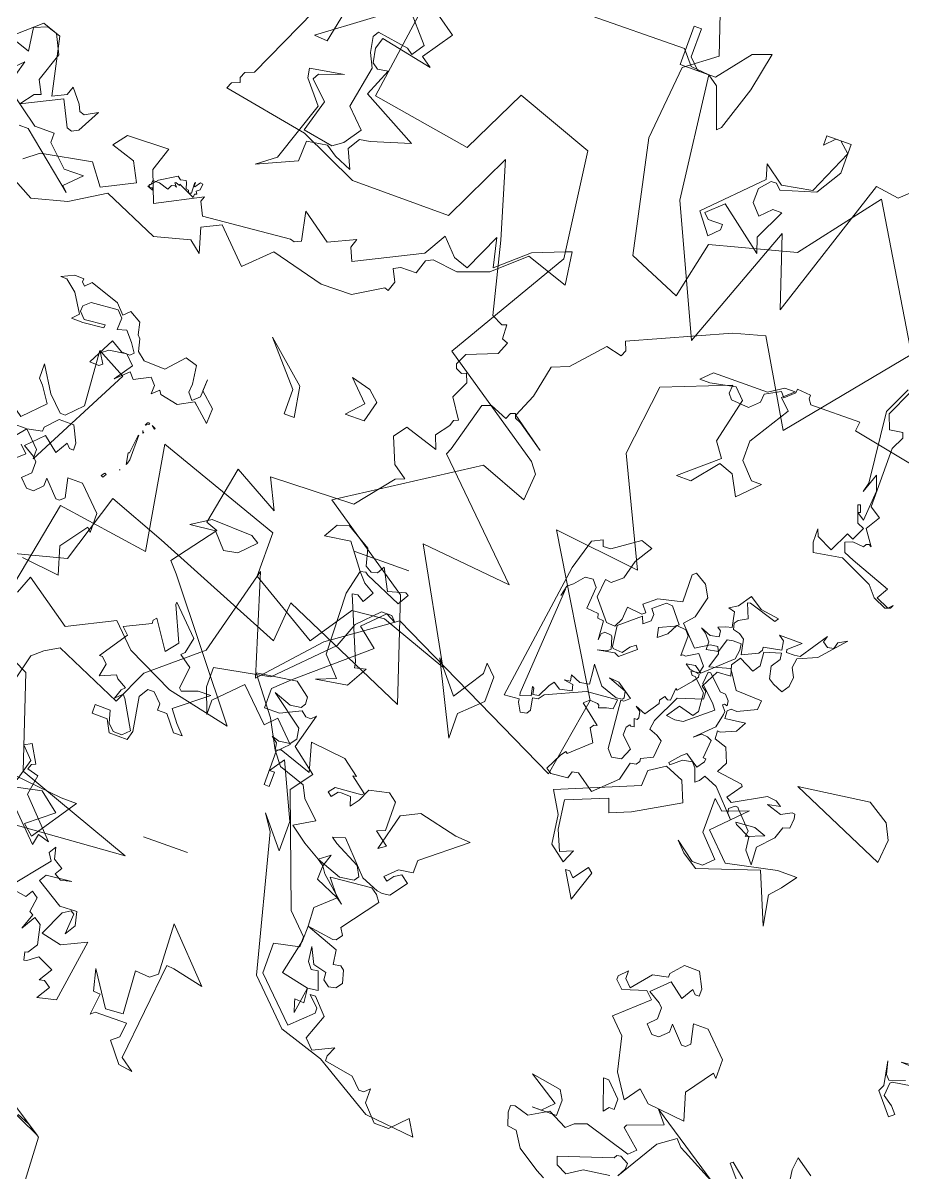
# Model space of a CAD drawing. Header units: metres. Extents: x -71 to 881, y -503 to 661.
# Drawn here: x 135.539 to 138.959, y 205.431 to 209.901 of the extents above; entities that cross this region are included whole.
import ezdxf

# ---------------------------------------------------------------- set-up
doc = ezdxf.new("R2010")
doc.units = ezdxf.units.M
doc.layers.add('ARBRE', color=100, linetype='Continuous', lineweight=13, true_color=0x00ff3f)

# ---------------------------------------------------------------- blocks, each defined once
blk = doc.blocks.new('WMF2', base_point=(0, 0.01))
at = {"color": 251, "lineweight": 0, "true_color": 0x636466}
for points in [[(124.97, -219.82), (134.84, -221.76), (134.73, -222.86), (140.59, -222.8), (140.98, -223.38), (140.96, -223.82), (142.59, -223.95), (142.62, -223.52), (143.7, -222.51), (144.2, -223.11), (145.93, -222.16), (146.02, -221.17), (147.09, -220.14), (149.19, -220.32), (149.69, -220.93), (149.6, -221.91), (157.24, -218.9), (158.3, -210.64), (152.62, -198.66), (162.76, -199.86), (152.65, -183.05), (154.26, -173.69), (175.85, -184.22), (183.13, -179.1), (188.97, -172.64), (192.5, -184.13), (195.26, -173.72), (200.97, -168.92), (202.85, -164.87), (210.8, -168.41), (212.43, -167.44), (213.62, -166.42), (215.13, -160.27)], [(190.12, -45.33), (178.29, -45.44), (176.89, -43.78), (174.7, -43.59), (173.01, -29.2), (166.39, -14.78), (160.89, -29.58), (158.19, -21.39), (152.68, -38.14), (149.95, -37.75), (143.85, -43.43)], [(52.22, -53.02), (31.88, -54.47), (45.91, -59.56), (49.4, -70.11), (59.14, -74.81)], [(58.34, -81.44), (49.36, -83.76), (46.84, -91.88), (40.14, -89.34), (24.4, -82.93), (24.01, -87.6), (8.81, -80.93), (12.69, -92.64), (23.58, -100.08), (8.83, -109.56), (3.27, -107.44), (3.01, -110.61), (3.9, -111.79), (16.57, -120.44), (8.22, -134.47), (9.81, -146.85), (18.98, -150.2), (22.71, -142.59), (34.39, -144.58), (32.65, -156.43), (43.16, -148.65), (41.63, -148.52), (39.67, -158.01)], [(162.25, -221.47), (162.55, -220.76), (164.41, -221.19), (167.6, -217.66), (169.53, -216.89), (170.28, -213.15), (171.44, -210.43), (167.5, -207.63), (170.63, -209.8), (171.33, -210.11), (171.53, -210.62), (172.06, -210.42), (172.36, -209.7), (174.37, -210.56), (175.39, -210.16), (176.98, -204.42), (177.29, -203.7), (165.65, -192.21), (176.34, -193.26), (169.52, -180.97), (177.55, -183.87), (181.35, -183.49), (184.59, -178.67), (192.69, -183.49), (192.69, -188.7), (207.51, -193.95), (205.44, -181.84), (216.23, -183.49), (218.11, -173.58)], [(177.9, -56.66), (174.32, -45.95), (177.81, -43.34), (178.67, -34.61), (175.87, -21.54), (169.72, -18.91), (168.26, -25.61), (158.55, -28.14), (151.66, -37.02), (141.23, -19.49)], [(53.36, -78.3), (52.54, -80.39), (46.99, -76.49), (41.75, -79.1), (39.13, -76.49), (33.51, -73.76), (26.05, -72.12), (37.25, -86.3), (38.33, -87.51), (34.61, -92.45), (35.99, -92.94), (34.69, -99.75), (29.28, -96.73), (30.97, -100.19), (21.09, -100.49), (17.67, -104.7), (16.66, -105.12), (18.28, -106.23), (19.48, -109.18), (18.41, -110.67), (14.49, -109.41), (15.1, -110.95), (13.93, -112.47), (13.73, -113.15), (13.23, -113.37), (14.72, -115.61), (13.76, -117.64), (14.16, -118.66), (14.68, -118.45), (15.39, -118.76), (15.6, -119.27), (14.94, -120.61), (11.56, -121.96), (10.97, -123.39), (11.67, -123.68), (11.74, -125.32), (12.27, -125.11), (13.58, -125.77), (15.6, -134.05), (18.21, -142.77), (22.11, -134.68), (33.61, -134.71), (40.51, -137.9), (50.45, -139.73), (50.16, -140.44), (49.24, -140.81), (49.44, -141.32), (49.15, -142.04), (48.13, -142.44), (43.19, -153.31)], [(119.42, -221.88), (119.84, -230.55), (121.43, -231.58), (122.86, -232.19)], [(131.8, -232.03), (142.53, -219.05), (147.98, -228.38), (151.61, -227.39), (162.65, -222.48), (162.25, -221.47), (162.25, -221.47)], [(169.87, -28.84), (169.25, -28.23), (167.56, -28.23), (167.56, -27.6), (168.66, -26.5), (170.48, -28.84), (164.64, -34.67), (165.12, -36.39), (162.8, -34.67), (159.28, -35.28), (156.97, -40.52), (158.19, -41.62), (158.8, -41.62), (159.88, -40.52), (159.88, -41.62), (156.97, -41.62), (156.97, -38.21), (158.8, -35.28), (162.8, -34.07), (163.41, -34.67), (164.03, -34.67), (165.12, -33.45), (165.12, -31.75), (164.03, -30.53), (162.8, -31.75), (161.71, -31.75), (163.41, -28.23), (162.8, -26.5), (168.04, -30.53), (169.87, -28.84), (169.87, -28.84)], [(174.7, -43.59), (178.13, -43.59), (178.13, -48.16), (177.26, -48.16), (177.26, -44.83), (176.02, -43.59), (173.91, -43.59), (170.9, -47.37), (168.8, -48.16), (169.68, -43.59), (171.36, -38.49), (171.81, -38.05), (173.47, -42.7), (174.7, -43.59), (174.7, -43.59)], [(40.86, -56.38), (43.16, -58.19), (49.01, -56.98), (47.19, -57.59), (47.19, -59.3), (49.01, -61.74), (53.04, -58.82), (53.65, -58.19), (53.04, -60.53), (50.1, -63.43), (48.41, -62.83), (46.7, -58.82), (40.86, -58.19), (39.03, -58.19), (42.55, -52.98), (43.78, -54.06), (40.86, -56.38), (40.86, -56.38)], [(114.51, -132.19), (129.81, -142.39), (128.59, -140.94), (132.57, -139.47), (132.73, -139.13), (130.53, -137.19), (131.32, -136.44), (136.79, -138.11), (138.2, -137.61), (139, -136.87), (141.22, -138.01), (143.41, -136.76), (145.13, -137.25), (145.63, -137.09), (145.6, -136.33), (145.13, -134.84), (144.07, -134.71), (142.97, -132.98), (140.36, -131.23), (139.36, -130.72)], [(132.44, -133.48), (135.45, -133.06), (137.16, -131.97), (138.4, -132.6), (138.75, -133.52), (132.62, -135.52), (132.46, -135.87), (131.99, -135.96), (131.01, -135.45), (131.05, -134.73), (131.55, -133.76), (128.65, -138.59), (126.7, -139.98), (125.97, -139.17), (125.32, -138.84), (119.23, -135.58)], [(118.79, -137.79), (120.16, -139.39), (119.88, -139.63), (118.23, -138.25)], [(113.14, -139.82), (113.34, -141.07), (113.17, -142.56), (111.11, -141.15)], [(102.77, -154.68), (106.07, -154.17), (106.29, -153.98), (106.42, -152.45), (105.24, -151.63), (104.58, -150.84), (105.14, -150.36), (107.17, -152.77), (106.84, -153.51), (107.36, -156.24), (106.96, -154.77), (106.52, -154.26), (104.73, -154.84)], [(104.84, -156.57), (105.88, -156.64), (102.86, -156.92)], [(18.5, -90.74), (17.84, -93.61), (20.02, -96.45), (22.98, -96.02), (22.05, -97.63), (20.72, -98), (17.93, -96.37), (17.41, -94.37), (16.65, -93.94), (15.97, -94.11), (15.49, -94.96), (14.21, -92.52), (12.21, -93.06), (11.86, -92.86), (12.6, -91.6), (16.89, -93.51), (17.23, -93.72), (17.84, -93.61), (16.91, -92.52), (15.64, -91.79), (16.37, -90.52), (17.22, -91.02), (17.83, -90.91), (14.87, -83.79), (14.78, -83.17), (13.49, -83.45), (14.87, -81.07), (17.86, -80.56), (18.47, -80.47), (16.28, -81.33), (18.28, -83.52), (18.5, -90.74), (18.5, -90.74)], [(61.31, -90.12), (57.78, -93.28), (58.61, -94.11)], [(60.48, -93.73), (58.61, -95.97), (56.85, -96.33), (56.85, -96.8), (55.55, -98.2), (53.79, -98.2), (52.87, -96.33), (52.87, -95.5), (53.33, -95.5), (53.79, -95.97), (54.63, -94.58), (56.39, -95.97), (58.23, -94.11), (56.85, -93.28), (56.39, -92.81), (56.39, -91.51), (57.31, -90.59), (56.39, -89.66), (55.55, -89.66), (54.63, -90.59), (54.63, -91.51), (52.87, -89.66), (52.41, -89.66), (51.93, -90.12), (52.41, -92.34), (50.63, -92.34), (47.94, -89.66), (47.94, -87.42), (48.41, -87.89), (50.63, -84.84), (49.71, -81.67), (54.16, -82.15)], [(30.71, -93.26), (29.79, -92.67), (31.51, -90.88), (33.12, -90.61), (34.74, -92.37), (37.69, -92.07), (35.5, -93.43), (30.71, -93.26), (30.71, -93.26)], [(58.61, -95.97), (60.32, -95.97), (63.86, -99.98), (59.71, -97.06), (57.39, -99.38), (58.61, -101.21), (59.21, -101.81), (59.21, -103.52), (57.39, -100.59), (55.69, -98.89), (55.08, -98.89), (53.39, -100.59), (53.87, -107.05), (50.45, -105.22), (56.79, -93.05), (56.79, -94.14), (58.61, -95.97), (58.61, -95.97)], [(48.48, -94.16), (48.71, -93.73), (48.96, -93.86), (48.64, -94.24), (48.48, -94.16), (48.48, -94.16)], [(12.72, -95.5), (19.16, -95.5), (12.72, -95.5), (12.72, -95.5)], [(47.28, -95.16), (47.15, -95.21), (47.28, -95.16), (47.28, -95.16)], [(46.51, -96.62), (46.65, -96.16), (46.74, -95.97), (46.95, -97.29), (46.8, -97.34), (46.58, -99.41), (46.49, -99.57), (46.51, -96.62), (46.51, -96.62)], [(45.08, -100.81), (45.46, -101.12), (45.03, -100.9), (45.08, -100.81), (45.08, -100.81)], [(45.94, -101.27), (45.76, -101.16), (46.23, -100.87), (46.06, -101.21), (45.94, -101.27), (45.94, -101.27)], [(46.06, -100), (46.17, -99.95), (46.26, -100.23), (46.22, -100.08), (46.06, -100), (46.06, -100)], [(41.84, -105.25), (43.62, -104.29), (45.73, -104.74), (46.01, -105.12), (46.77, -104.41), (46.73, -105.44), (47.43, -106.2), (49.22, -105.25), (49.85, -105.94), (51.28, -104.6), (49.82, -106.67), (50.87, -107.74), (52.95, -107.44), (53.69, -106.82), (53.01, -105.71), (53.39, -105.43), (54.48, -105.47), (52.9, -108.54), (51.53, -107.75), (50.51, -107.72), (50.13, -108.07), (50.82, -109.11), (51.79, -110.25), (52.85, -109.93), (52.79, -111.31), (53.49, -112.07), (56.63, -111.82), (57.39, -111.12), (57.42, -110.48), (56.72, -109.72), (54.29, -109.98), (54.31, -109.62), (56.73, -109.36), (58.12, -109.4), (57.43, -110.12), (58.73, -112.28), (60.09, -113.37), (60.82, -113.4), (59.39, -114.07), (58.29, -114.03), (58.31, -113.66), (57.96, -113.28), (57.27, -113.98), (53.82, -112.76), (52.77, -111.68), (52.09, -112.38), (50.71, -111.59), (50.41, -110.19), (50.06, -109.81), (49.75, -108.42), (48.76, -107.65), (46.27, -107.55), (44.45, -109.59), (43.06, -109.17), (42.78, -107.03), (42.83, -106.03), (42.2, -105.27), (41.44, -105.97), (41.35, -108.07), (41.41, -106.7), (39.72, -105.17), (39.79, -103.4), (41.84, -105.25), (41.84, -105.25)], [(41.84, -105.25), (41.63, -105.03), (41.84, -105.25), (41.84, -105.25)], [(31.94, -110.31), (36.07, -115.05), (31.32, -110.9), (30.71, -107.38), (31.94, -107.38), (31.94, -110.31), (31.94, -110.31)], [(23.77, -111.52), (26.08, -113.84), (23.77, -113.24), (22.56, -112.13), (23.16, -109.69), (25.47, -109.69), (23.77, -111.52), (23.77, -111.52)], [(194.63, -115.87), (201.7, -119.08), (199.51, -119.1), (194.63, -115.87), (194.63, -115.87)], [(74.85, -137.35), (72.31, -139.57), (70.12, -138.82), (68.65, -132.15), (67.1, -132.91), (66.75, -133.95), (65.48, -132.37), (65.1, -131.6), (64.53, -131.41), (63.1, -132.21), (64.5, -129.59), (65.26, -129.22), (65.84, -129.4), (67.29, -132.34), (71.77, -130.12), (70.62, -131.65), (69.87, -131.93), (70.65, -133.46), (69.51, -136.82), (70.57, -138.98), (71.73, -139.36), (73.23, -138.72), (72.87, -136.03), (77.25, -137.51)], [(69.33, -124.41), (67.74, -125.68), (61.86, -126.76), (60.09, -124.38), (56.38, -126.21), (57.56, -128.41), (60.34, -129.35), (59.17, -130.88), (54.25, -131.01), (55.18, -128.25), (53.81, -124.69), (48.67, -127.32), (48.87, -126.75), (48.11, -125.21), (37.91, -126.12), (37.44, -125.97), (36.67, -126.35), (37.35, -129.67), (33.92, -127.23), (30.88, -128.65), (31.23, -127.59), (30.59, -126.09), (23.17, -129.77), (21.67, -132.34), (19.86, -130.44), (18.12, -129.86), (16.15, -134.19), (15.36, -130.85), (11.87, -133.9), (8.32, -135.28), (7.59, -135.54), (7.07, -131.77), (12.02, -133.45), (15.55, -130.27), (19.06, -129.03), (22.02, -129.38), (22.79, -129), (23.33, -127.38), (25.15, -127.33), (25.92, -126.95), (25.23, -125.56), (25.63, -124.43), (26.08, -124.57), (29.34, -122.59), (32.94, -122.53), (39.22, -124.13), (42.07, -121.37), (45.72, -125.04), (47.88, -123.97), (47.05, -121.13), (48.46, -122.25), (52.55, -121.18), (59.04, -124.03), (62.95, -121.62), (67.02, -120.56), (70.08, -122.22)], [(74.56, -133.08), (72.85, -134.78), (73.33, -133.08)], [(73.33, -131.26), (69.33, -128.34), (67, -128.34), (67, -127.23), (64.57, -124.92), (62.26, -124.92), (64.09, -123.1), (63.48, -122.5), (69.93, -127.84), (71.03, -127.84)], [(54.16, -127.33), (52.25, -128.51), (51.85, -128.21), (51.22, -128.34), (51.11, -128.15), (50.9, -127.48), (50.6, -127.43), (50.52, -127.17), (50.44, -127.11), (50.17, -127.21), (50.23, -128.35), (50.16, -128.51), (50.16, -128.08), (50.07, -128.03), (49.62, -128.66), (49.33, -128.62), (49.38, -127.89), (49.74, -127.62), (49.57, -127.32), (49.82, -127.23), (49.84, -126.81), (51.76, -127.71), (51.74, -127.58), (52.22, -127.74), (52.33, -127.68), (51.98, -127.29), (52.17, -127.38), (52.57, -127.26), (52.83, -126.75), (53.96, -127.11), (54.74, -127.1), (54.8, -126.57), (54.93, -126.53), (54.96, -126.46), (54.93, -126.32), (54.74, -126.22), (54.51, -126.31), (54.41, -126.05), (55.06, -126.28), (54.16, -127.33), (54.16, -127.33)], [(190.5, -128.76), (189.64, -129.45), (189.46, -131.17), (193.19, -131.13), (193.65, -130.73), (193.32, -133.22), (194.17, -133.3), (194.78, -135.8), (192.24, -131.89), (190.15, -132.02), (190.49, -137.07), (188.78, -136.9), (187.93, -137.58), (188.18, -143.5), (182.86, -137.92), (186.5, -138.74), (187.36, -138.82), (188.57, -127.35), (187.03, -126.24), (188.66, -126.48), (190.5, -128.76), (190.5, -128.76)], [(167.53, -134.78), (172.77, -136.49), (177.52, -141.23), (181.55, -156.93), (182.76, -158.76), (179.84, -155.24), (179.84, -158.76), (182.76, -165.09), (183.97, -163.4), (183.36, -163.4), (183.36, -161.69), (183.97, -161.69), (183.97, -165.71), (182.76, -166.93), (185.07, -169.24), (186.28, -168.03), (189.83, -171.55), (192.73, -168.64), (192.73, -166.93), (193.83, -169.85), (193.83, -172.16), (187.38, -173.37), (181.55, -179.23), (180.45, -182.15), (178.13, -184.47), (176.91, -184.47), (176.31, -183.86), (177.52, -184.47), (179.84, -182.15), (177.52, -180.32), (185.07, -173.85), (186.89, -172.16), (186.89, -169.85), (185.07, -169.85), (182.76, -170.95), (182.15, -170.45), (181.55, -170.45), (181.05, -170.95), (182.15, -166.93), (179.21, -164.61), (181.05, -162.17), (176.31, -149.38), (174, -147.07), (174, -145.86), (176.91, -145.25), (176.91, -141.71), (172.29, -137.1), (169.85, -139.41), (169.85, -140.01), (171.07, -141.23), (170.45, -141.23), (168.76, -139.41), (169.85, -136.49), (168.76, -135.38), (166.44, -136.49), (166.93, -135.38), (166.93, -134.78), (163.52, -134.17), (162.29, -132.95), (161.69, -132.95), (161.08, -133.55), (161.08, -131.86), (159.38, -130.03), (157.67, -130.03), (155.85, -131.86), (154.74, -130.03), (160.6, -130.65), (167.53, -134.78), (167.53, -134.78)], [(198.96, -132.02), (199.76, -132.54), (200.36, -132.4), (199.38, -133.95), (201.26, -134.85), (202.39, -133.98), (202.72, -133.9), (202.93, -134.84), (202.59, -134.91), (201.88, -136.06), (202.37, -138.31), (203.19, -138.84), (204.17, -137.22), (203.51, -139.04), (203.93, -139.29), (203.69, -141.03), (204.43, -141.55), (204.96, -140.74), (206.69, -141.04)], [(207.29, -140.91), (203.63, -145.45), (204.17, -146.3), (203.66, -147.12), (203.34, -145.79), (202.2, -145.06), (202.72, -144.26), (201.92, -143.8), (200.66, -144.08), (203.6, -143.77), (204.12, -142.96), (200.96, -141), (198.96, -141.1), (198.59, -139.51), (199.36, -138.28), (199.2, -140.69), (199.61, -140.96), (200.47, -140.41), (201.83, -137.47), (199.42, -136.95), (196.65, -138.27), (197.74, -130.97), (199.93, -130.47), (198.96, -132.02), (198.96, -132.02)], [(28.56, -153.92), (30.94, -150.53), (29.67, -149.64), (35.82, -150.93), (36.23, -149.61), (35.92, -147.95), (35.22, -147.45), (34.02, -147.66), (35.31, -144.47), (28.78, -140.9), (33.22, -139.51), (34.42, -139.31), (35.29, -137.92), (34.3, -135.76), (36.32, -136.63), (37.59, -137.52), (39.98, -137.11), (40.07, -134.73), (44.54, -132.73), (42.46, -134.33), (40.08, -141.29), (42.26, -143.89), (42.45, -144.97), (38.49, -145.64), (41.28, -144.68), (41.66, -143.99), (39.59, -141.99), (40.67, -138.22), (37.1, -137.61), (35.99, -138.41), (34.61, -140.39), (36.71, -142.49), (35.82, -147.35), (36.59, -148.94), (36.91, -150.74), (36.53, -151.43), (32.84, -150.83), (32.14, -150.33), (31.15, -151.75), (34.23, -155.28)], [(30.66, -155.41), (28.56, -153.92), (28.56, -153.92)], [(140.36, -139.63), (140.36, -137.8), (143.28, -137.8), (142.18, -137.8), (140.97, -139.01), (144.49, -141.33), (140.97, -140.72), (140.36, -139.63), (140.36, -139.63)], [(172.09, -138.69), (172.45, -139.76), (172.53, -140.18), (171.42, -140.08), (171.62, -141.79), (170.39, -141.96), (171.14, -144.02), (171.94, -143.9), (172.54, -144.66), (172.74, -146.37), (171.85, -144.55), (170.26, -144.14), (170.19, -143.29), (169.43, -142.72), (168.61, -142.9), (168.09, -143.61), (168.48, -145.07), (168.92, -145.41), (169.79, -145.28), (170.04, -146.94), (173.91, -148.36), (170.8, -147.91), (170.41, -148.01), (169.9, -148.71), (170.41, -149.48), (167.33, -153.6), (167.88, -154.33), (168.63, -154.89), (173.09, -154.46), (173.45, -154.42), (171.93, -152.49), (171.21, -151.97), (174.13, -154.55), (174.64, -155.32), (175.4, -155.88), (172.47, -154.78), (170.8, -155.02), (170.42, -155.53), (171.04, -156.68), (174.04, -158.22), (174.74, -158.74), (173.33, -159.18), (169.98, -155.59), (167.94, -154.77), (167.31, -154.68), (166.44, -154.8), (165.01, -156.7), (165.95, -157.41), (166.73, -156.9), (167.3, -156.16), (167.79, -156.52), (166.47, -157.79), (164.8, -158.03), (164.79, -159.51), (159.94, -163.43), (161.71, -163.57), (166.28, -164.6), (168.39, -163.57), (169.49, -159.28), (168.67, -159.85), (170.32, -161.09), (169.36, -161.46), (169.4, -164.84), (170.39, -165.59), (172.66, -165.09), (173.31, -163.69), (174.06, -162.7), (174.38, -163.72), (175.5, -163.78), (175.85, -163.73), (176.42, -162.98), (176.92, -163.36), (176.35, -164.1), (173.23, -164.33), (173.04, -164.58), (174.93, -166.01), (174.5, -166.07), (176.45, -167.55), (180.59, -167.98), (179.68, -164.7), (183.52, -166.03), (184.12, -165.76), (184.28, -166.58), (184.98, -167.12), (184.09, -166.85), (182.78, -167.03), (182.25, -167.74), (182.48, -169.01), (186.32, -171.88), (184.25, -171.11), (183.02, -171.28), (182.66, -171.8), (182.73, -172.63), (184.43, -173.9), (189.08, -173.24), (185.87, -169.02), (184.12, -165.76), (182.95, -164.22), (179.83, -163.17), (179.13, -161.78), (177.11, -159.84), (179.39, -158.51), (177.45, -157.05), (175.4, -155.88), (174.19, -156.77), (174.64, -155.32), (174.73, -153.72), (171.93, -152.49), (174.04, -150.58), (173.91, -148.36), (173.97, -146.62), (174.86, -142.5), (171.62, -141.79), (172.09, -138.69), (172.09, -138.69)], [(134.49, -141.88), (134.49, -140.66), (135.1, -140.66), (135.58, -140.05), (136.81, -143.6), (136.19, -143.6), (134.49, -141.88), (134.49, -141.88)], [(132.52, -143.85), (133.8, -142.07), (135.57, -144.77), (136.49, -148.75), (138.25, -150.51), (134.73, -153.67), (135.57, -154.51), (138.25, -153.67), (139.17, -154.51), (139.17, -154.97), (138.25, -155.89), (138.25, -154.97), (137.42, -154.14), (135.57, -156.36), (133.8, -156.73), (133.8, -157.19), (132.52, -158.58), (130.73, -158.58), (129.81, -156.73), (129.81, -155.89), (130.27, -155.89), (130.73, -156.36), (131.57, -154.97), (133.35, -156.36), (135.2, -154.51), (133.8, -153.67), (133.35, -153.21), (133.35, -151.92), (134.27, -150.97), (133.35, -150.05), (132.52, -150.05), (131.57, -150.97), (131.57, -151.92), (129.81, -150.05), (129.35, -150.05), (128.88, -150.51), (129.35, -152.75), (127.59, -152.75), (124.91, -150.05), (124.91, -147.83), (125.36, -148.29), (127.59, -145.23), (126.66, -142.07), (131.11, -142.53), (132.52, -143.85), (132.52, -143.85)], [(208.96, -155.15), (209.4, -154.92), (209.63, -154.33), (208.3, -153.97), (208.67, -151.63), (204.64, -147.41), (205.96, -147.79), (206.24, -146.5), (211.37, -151.69), (210.33, -152.81), (209.63, -155.34), (210.96, -156.71), (210.11, -157.18), (208.96, -155.15), (208.96, -155.15)], [(189.52, -151.57), (194.75, -151.57), (189.52, -151.57), (189.52, -151.57)], [(147.09, -161.3), (148.81, -164.22), (148.31, -164.22), (147.7, -163.6), (146.47, -165.31), (145.88, -164.82), (147.09, -161.3), (147.09, -161.3)], [(203.13, -162.67), (204.93, -162.67), (204.93, -163.71), (203.13, -163.71), (202.75, -162.29), (202.01, -161.54), (200.96, -161.54), (200.21, -162.29), (202.01, -165.5), (202.37, -165.88), (203.13, -165.12), (202.75, -166.25), (202.37, -166.64), (203.5, -167.31), (203.82, -167.68), (205.6, -166.93), (205.31, -168.42), (205.98, -169.09), (206.34, -169.09), (204.18, -172.31), (204.93, -173.05), (202.01, -174.48), (202.01, -174.86), (201.7, -175.24), (199.54, -172.01), (198.43, -173.43), (200.21, -177.4), (200.21, -177.69), (197, -174.48), (197.38, -172.69), (197.76, -172.31), (196.33, -171.27), (196.63, -168.73), (196.33, -168.42), (194.53, -169.09), (193.04, -169.09), (196.63, -166.25), (195.57, -164.83), (194.53, -163.71), (195.57, -163.71), (197, -165.5), (198.12, -165.5), (198.12, -166.25), (199.17, -167.31), (199.92, -167.31), (200.59, -166.25), (199.92, -162.29), (200.21, -161.25), (202.37, -161.25), (203.13, -162.67), (203.13, -162.67)], [(135.09, -169.28), (136.91, -170.51), (138.01, -171.61), (135.68, -169.9), (134.47, -169.9), (133.38, -170.99), (135.68, -173.42), (135.68, -177.45), (134.47, -176.35), (131.54, -177.45), (135.09, -173.91), (132.16, -170.99), (126.32, -172.2), (124, -172.2), (125.23, -170.51), (126.32, -169.28), (125.71, -165.75), (128.13, -171.61), (135.09, -169.28), (135.09, -169.28)], [(138.94, -175.74), (144.01, -172.85), (146.39, -171.88), (146.93, -173.42), (151.56, -171.55), (151.13, -168.2), (150.13, -165.91), (148.68, -166.49), (149.35, -164.92), (151.24, -166.38), (151.67, -169.75), (153.13, -172.22), (143.98, -176.02), (143.88, -177.83), (142.05, -179.02), (139.92, -178.12), (138.94, -175.74), (138.94, -175.74)], [(129.33, -171.8), (130.44, -173.14), (130.63, -174.64), (132.41, -175.52), (132.57, -175.72), (130.37, -175.88), (129, -175.39), (131.03, -174.57), (130.92, -175.27), (132.78, -177.2), (132.94, -177.4), (133.27, -177.39), (133.89, -176.89), (133.76, -176.39), (133.25, -175.78), (136.03, -178.75), (137.63, -179.42), (138.03, -178.75), (138.43, -178.41), (139, -179.91), (139.48, -180.48), (140.6, -180.25), (141.77, -179.29), (141.95, -179.48), (140.94, -180.66), (140.37, -181.13), (138.81, -180.09), (138.2, -180.94), (138.17, -181.3), (138.5, -181.3), (138.3, -183.46), (138.84, -183.71), (139.55, -183.74), (140.34, -183.1), (138.33, -185.08), (138.01, -186.66), (137.96, -187.04), (138.47, -187.64), (138.27, -187.81), (137.93, -187.74), (138.03, -188.28), (138.55, -188.89), (139.2, -188.95), (140.91, -190.59), (141.25, -190.57), (141.38, -189.16), (139.54, -187.38), (139.07, -186.81), (142.01, -184.38), (142.93, -184.24), (144.01, -184.38), (142.96, -185.86), (141.2, -185.39), (140.77, -186.02), (140.94, -188.21), (142.43, -189.6), (142.8, -189.62), (143.13, -190.05), (142.18, -190.14), (141.95, -191.03), (142.93, -192.19), (144.24, -191.39), (144.58, -191.45), (144.78, -191.29), (144.74, -193.64), (145.22, -194.21), (146.33, -194.31), (146.97, -193.1), (147.96, -192.3), (148.2, -193.41), (146.53, -194.15), (146.12, -194.49), (147.57, -196.24), (148.3, -196.27), (149.64, -195.16), (149.18, -194.59), (149.23, -193.84), (150.01, -193.2), (150.32, -193.98), (152.67, -192.02), (152.33, -189.62), (152.2, -189.45), (151.09, -189.35), (150.48, -190.21), (149.91, -190.68), (149.57, -190.27), (151.32, -188.81), (151.86, -189.06), (153.85, -188.7), (152.77, -188.98), (152.4, -189.29), (152.8, -190.62), (152.94, -190.78), (153.69, -190.85), (154.05, -190.54), (154.11, -189.8), (154.29, -191.99), (154.99, -192.09), (155.13, -192.59), (156.55, -192.72), (156.32, -195.25), (156.96, -196.02), (157.91, -195.93), (158.87, -194.78), (159.49, -194.28), (159.79, -193.07), (159.51, -193.9), (160.36, -181.18), (160.3, -180.89), (159.09, -181.29), (159.32, -182.35), (159.11, -182.21), (158.95, -181.51), (158.27, -181.62), (157.59, -183.02), (157.18, -183.64), (156.35, -183.07), (154.92, -183.39), (155.08, -184.08), (156.2, -184.24), (155.47, -184.34), (155.62, -185.07), (154.42, -184.57), (153.35, -184.75), (153.51, -186.38), (153.6, -187.08), (151.95, -185.01), (149.99, -184.32), (149.29, -184.43), (149.15, -184.65), (149.29, -185.38), (151.47, -186.21), (150.33, -186.08), (148.46, -184.81), (149.07, -184.27), (149.41, -184.25), (148.91, -178.66), (148.24, -177.88), (147.12, -178.09), (146.52, -179.46), (147.86, -180.69), (147.82, -181.61), (147.53, -182), (147.35, -181.89), (146.99, -181.96), (147.31, -182.82), (146.97, -182.85), (146.83, -183.07), (146.96, -183.8), (147.57, -184.22), (146.37, -183.73), (145.25, -185.38), (145.32, -185.75), (144.9, -186.35), (144.5, -186.09), (144.14, -186.16), (144.04, -187.62), (143.83, -187.48), (142.52, -189.03), (142.08, -189.67), (142.11, -190.02), (143.28, -190.18), (143.89, -190.6), (142.85, -190.79), (141.99, -190.19), (138.87, -193), (138.74, -194.12), (138.82, -194.82), (139.8, -194.84), (140.46, -194.71), (140.93, -193.17), (142.31, -192.91), (142.34, -193.82), (143.01, -194.6), (143.63, -195.01), (142.43, -194.52), (141.41, -194.72), (141.51, -195.42), (141.95, -195.71), (141.09, -196.03), (140.4, -196.21), (140.74, -197.98), (141.5, -198.18), (140.55, -198.74), (139.52, -200.23), (138.03, -199.22), (135.82, -198.91), (136.11, -198.49), (139.38, -199.5), (139.74, -199.42), (139.04, -197.73), (140.05, -197.19), (140.36, -196.75), (140.18, -196.05), (139.41, -195.86), (138.75, -195.42), (138.41, -193.65), (136.6, -194.53), (136.31, -194.97), (136.38, -195.33), (134.28, -195.7), (134.46, -196.76), (135.1, -197.22), (132.37, -197.2), (133.77, -195.99), (133.7, -195.63), (132.79, -195.64), (132.09, -195.74), (129.95, -198.9), (130.18, -198.17), (129.52, -197.73), (128.84, -197.89), (128.6, -198.62), (127.64, -199.19), (130.16, -196.3), (132.35, -195.35), (132.53, -194.25), (131.99, -193.25), (132.12, -192.12), (132.68, -191.29), (133.87, -191.79), (134.49, -192.21), (134.79, -193.63), (134.09, -194.68), (134.18, -195.38), (136.09, -194.82), (135.98, -193.22), (136.53, -192.38), (138.34, -193.29), (139.06, -192.24), (138.68, -191.03), (140.3, -190.91), (141.35, -188.87), (140.74, -188.44), (140.72, -187.54), (143.51, -186.63), (145.06, -183.4), (145.23, -182.31), (144.26, -181.94), (143.6, -181.51), (143.77, -179.46), (145.1, -178.82), (145.07, -178.48), (145.34, -178.09), (146.02, -177.93), (146.55, -175.84), (149.03, -173.49), (151.13, -174.93), (151.83, -174.83), (152.07, -174.01), (154.04, -173.82), (154.65, -174.25), (153.72, -176.12), (153.29, -176.72), (153.08, -176.57), (150.75, -178.69), (151.6, -180.16), (151.31, -180.6), (150.94, -180.67), (153.31, -182.54), (152.7, -183.08), (151.76, -183.04), (151.56, -182.89), (151.5, -182.59), (150.64, -182.91), (149.91, -183.05), (149.78, -184.18), (153.37, -183.87), (157.76, -181.91), (158.22, -181.26), (158.87, -181.13), (158.61, -179.74), (158.9, -179.3), (159.63, -179.15), (160.17, -180.16), (160.23, -180.53), (161.97, -180.37), (159.66, -196.47), (158.58, -199.98), (157.43, -200.58), (157.16, -199.85), (156.26, -199.9), (153.31, -201.99), (151.94, -201.5), (153.21, -199.48), (153.79, -197.33), (154.96, -196.37), (155.66, -196.47), (155.88, -194.31), (153.91, -191.96), (152.87, -191.86), (152.36, -192.9), (152.27, -194.36), (150.48, -194.18), (150.11, -194.49), (150.75, -195.26), (149.38, -196.4), (146.61, -197.04), (146.66, -200.28), (146.27, -200.62), (144.88, -199.79), (144.11, -198.43), (144.72, -195.93), (145.72, -194.82), (143.6, -192.6), (142.05, -193.54), (141.19, -193.65), (140.84, -192.91), (141.38, -191.16), (138.98, -191.83), (137.57, -189.7), (134.5, -189.55), (134.6, -188.51), (136.69, -187.48), (137.39, -187.51), (137.76, -187.2), (137.7, -186.3), (135.35, -186.6), (135.98, -185.39), (137.66, -184.67), (138.03, -184.72), (137.93, -183.77), (136.52, -183.3), (135.82, -181.61), (136.44, -180.4), (133.42, -179.96), (133.25, -179.75), (134.5, -178.03), (133.81, -177.64), (130.21, -179.65), (129.13, -179.52), (128.46, -179.11), (129.89, -178.8), (128.13, -178.26), (126.98, -178.88), (126.62, -178.83), (126.51, -178.31), (126.62, -177.18), (127.36, -176.92), (127.86, -175.55), (129.43, -173.88), (129.33, -171.8), (129.33, -171.8)], [(167.3, -178.31), (164.99, -181.83), (164.99, -183.07), (163.76, -181.83), (163.76, -178.92), (166.2, -176.6), (166.2, -173.68), (170.22, -181.83), (167.3, -178.31), (167.3, -178.31)], [(116, -176.89), (115.75, -179.59), (116.63, -181.42), (119.11, -182.97), (127.36, -181.9), (116, -176.89), (116, -176.89)], [(130.85, -228.1), (132.31, -224.99), (131.45, -216.73), (131.71, -215.63), (130.94, -217.85), (130.31, -216.16), (130.6, -212.58), (131.48, -213.21), (131.19, -213.31), (131.49, -214.13), (131.79, -214.02), (131.07, -212.08), (130.28, -211.7), (130.98, -210.18), (131.77, -210.56), (132.87, -208.24), (134.78, -209.13), (135.09, -209.95), (135.09, -208.36), (134.68, -207.25), (131.36, -207.8), (127.52, -206.02), (126.48, -204.8), (124.97, -204.1), (124.38, -204.31), (124.19, -204.71), (124.67, -204.21), (126.19, -204.91), (125.4, -206.21), (130.16, -207.96), (131.33, -208.46), (131.74, -209.57), (130.87, -209.89), (129.57, -209.78), (129.36, -210.13), (129.07, -210.23), (128.75, -210.08), (129.97, -211.82), (128.98, -213.46), (130.3, -214.3), (130.27, -221.28), (129.57, -222.8), (129.78, -223.38), (131.29, -223.17), (131.93, -224.86), (130.51, -227.9)], [(147.98, -213.1), (150.4, -210.17), (152.11, -210.17), (147.98, -213.72), (149.19, -215.41), (147.98, -220.65), (149.19, -221.87), (152.11, -221.27), (153.32, -221.27), (152.11, -222.48), (145.66, -222.48), (143.95, -223.57), (142.74, -223.57), (143.95, -222.48), (142.74, -221.27), (145.66, -216.64), (145.66, -214.32), (143.95, -212.49), (142.74, -212.49), (145.04, -210.17), (146.26, -212.49), (147.98, -213.1), (147.98, -213.1)]]:
    blk.add_lwpolyline(points, dxfattribs=at)

msp = doc.modelspace()

# ---------------------------------------------------------------- block references
at = {"layer": 'ARBRE', "color": 251, "lineweight": 5, "true_color": 0x636466, "xscale": 0.03451886634015593, "yscale": 0.03451886634015593, "zscale": 0.03451886634015593, "rotation": 160.1685466476646}
for p in [(143.3674, 206.2381), (136.3329, 204.5206), (140.5565, 199.5352), (136.7907, 196.6795)]:
    msp.add_blockref('WMF2', p, dxfattribs=at)

doc.saveas('drawing.dxf')
